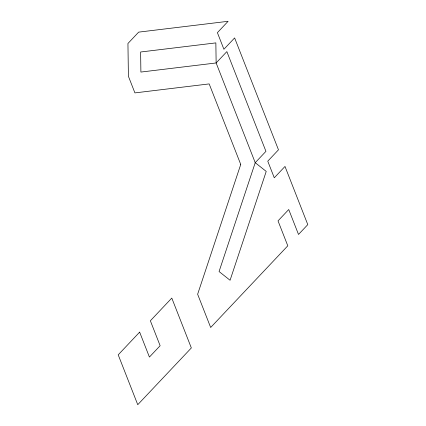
<?xml version="1.0" encoding="UTF-8"?>
<svg xmlns="http://www.w3.org/2000/svg" width="426" height="426" viewBox="0 0 426 426"><rect width="100%" height="100%" fill="white"/><g stroke="black" fill="none" stroke-linecap="round" stroke-linejoin="round"><path stroke-width="0.64" d="M240.743 164.447L197.637 294.238L210.668 327.482L287.79 245.807L278.018 220.87L288.737 209.523L298.509 234.454L307.79 224.624L284.994 166.449L274.275 177.796L267.762 161.177L278.476 149.824L234.625 37.925L223.906 49.272L217.393 32.653L228.107 21.3L138.658 32.131L127.938 43.484L128.402 76.275L134.914 92.9L209.177 83.906L240.743 164.447M255.222 162.695L219.07 271.538L230.072 280.26L266.223 171.412L255.222 162.695L216.136 62.957L215.854 42.888L140.617 51.999L140.9 72.069L216.136 62.957L226.856 51.61L265.941 151.342L255.222 162.695M139.643 332.131L118.21 354.831L137.752 404.7L191.338 347.946L171.795 298.083L150.362 320.783L160.133 345.715L149.414 357.068L139.643 332.131"/></g></svg>
